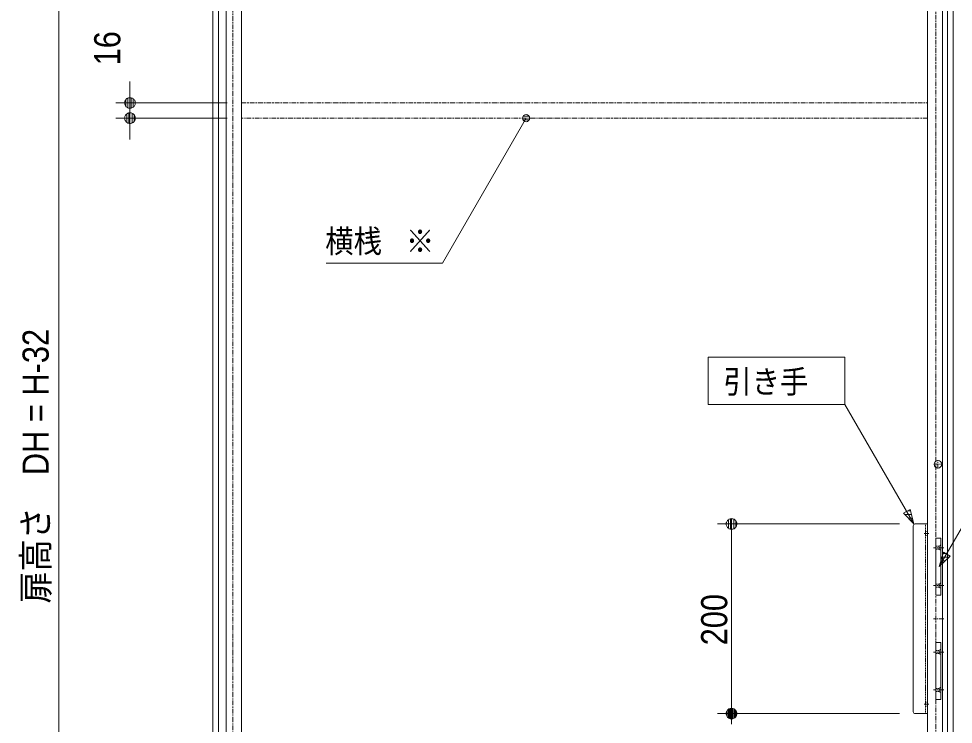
# Model space of a CAD drawing. Units: millimetres, scale not verified. Extents: x -4547 to 4547, y -2284 to 2284.
# Drawn here: x 153 to 1138, y -697 to 47 of the extents above; entities that cross this region are included whole.
import ezdxf
from ezdxf.enums import TextEntityAlignment as Align

# ---------------------------------------------------------------- set-up
doc = ezdxf.new("R2010")
doc.units = ezdxf.units.MM
doc.header["$LTSCALE"] = 20
for name, pattern in [('CHAIN1', [8, 5, -1, 1, -1]), ('DASHED1', [1.8, 1.2, -0.6]), ('DOUBLE_CHAIN1', [8.8, 5, -1, 0.6, -0.6, 0.6, -1])]:
    doc.linetypes.add(name, pattern=pattern)
for name, color, linetype, lineweight in [('0-0_2寸法-2', 7, 'Continuous', 9), ('0-1_0', 7, 'Continuous', 9), ('0-2_2寸法-1', 7, 'Continuous', 9), ('0-3_2寸法-3', 7, 'Continuous', 9), ('0-4_3一般', 7, 'Continuous', 9)]:
    doc.layers.add(name, color=color, linetype=linetype, lineweight=lineweight)
doc.styles.add('ＭＳ ゴシック', font='')
doc.styles.add('ＭＳ Ｐゴシック', font='')
doc.styles.get('ＭＳ ゴシック').set_extended_font_data('MS Gothic')
doc.styles.get('ＭＳ Ｐゴシック').set_extended_font_data('MS PGothic')

# ---------------------------------------------------------------- blocks, each defined once
blk = doc.blocks.new('_Dot')
at = {"layer": '0-1_0'}
for p, q in [((-10, 0), (-20, 0)), ((9.78, 2), (-9.78, 2)), ((7.99, 6), (-7.99, 6)), ((9.16, -3.98), (-9.16, -3.98)), ((6, -7.98), (-6, -7.98))]:
    blk.add_line(p, q, dxfattribs=at)
for points in [[(10, 0), (9.92, 1.25), (9.69, 2.49), (9.3, 3.68), (8.76, 4.82), (8.09, 5.88), (7.29, 6.85), (6.37, 7.71), (5.36, 8.44), (4.26, 9.05), (3.09, 9.51), (1.87, 9.82), (0.63, 9.98), (-0.63, 9.98), (-1.87, 9.82), (-3.09, 9.51), (-4.26, 9.05), (-5.36, 8.44), (-6.37, 7.71), (-7.29, 6.85), (-8.09, 5.88), (-8.76, 4.82), (-9.3, 3.68), (-9.69, 2.49), (-9.92, 1.25), (-10, 0), (0, 0)], [(-10, 0), (-9.92, -1.25), (-9.69, -2.49), (-9.3, -3.68), (-8.76, -4.82), (-8.09, -5.88), (-7.29, -6.85), (-6.37, -7.71), (-5.36, -8.44), (-4.26, -9.05), (-3.09, -9.51), (-1.87, -9.82), (-0.63, -9.98), (0.63, -9.98), (1.87, -9.82), (3.09, -9.51), (4.26, -9.05), (5.36, -8.44), (6.37, -7.71), (7.29, -6.85), (8.09, -5.88), (8.76, -4.82), (9.3, -3.68), (9.69, -2.49), (9.92, -1.25), (10, 0), (0, 0)]]:
    blk.add_lwpolyline(points, close=True, dxfattribs=at)
blk = doc.blocks.new('グループ-25')
at = {"layer": '0-4_3一般'}
for p, q in [((48730.7, -9760), (48730.7, -13680)), ((49030.7, -9720), (48770.7, -9720)), ((49030.7, -13720), (49030.7, -9720)), ((48770.7, -13720), (49030.7, -13720))]:
    blk.add_line(p, q, dxfattribs=at)
at = {"layer": '0-4_3一般', "linetype": 'DASHED1'}
for p, q in [((48990.7, -13720), (48990.7, -9720)), ((49030.7, -9880), (48990.7, -9880)), ((49030.7, -9960), (48990.7, -9960)), ((49030.7, -13480), (48990.7, -13480)), ((49030.7, -13560), (48990.7, -13560))]:
    blk.add_line(p, q, dxfattribs=at)
at = {"layer": '0-4_3一般', "linetype": 'CHAIN1'}
for p, q in [((49060.3, -9920), (48960.3, -9920)), ((49060.3, -13520), (48960.3, -13520))]:
    blk.add_line(p, q, dxfattribs=at)
at = {"layer": '0-4_3一般'}
for centre, start, end in [((48770.7, -9760), 90, 180), ((48770.7, -13680), 180, 270)]:
    blk.add_arc(centre, 40, start, end, dxfattribs=at)
blk = doc.blocks.new('グループ-26')
at = {"layer": '0-4_3一般'}
for p, q in [((34248.7, 14720), (34248.7, -31580)), ((34568.7, 14720), (34568.7, -31580)), ((49348.7, -31580), (49348.7, 14720)), ((49028.7, -840), (49028.7, 13660)), ((49028.7, -1160), (49028.7, -840)), ((49028.7, -15760), (49028.7, -1160))]:
    blk.add_line(p, q, dxfattribs=at)
at = {"layer": '0-4_3一般', "linetype": 'DOUBLE_CHAIN1'}
for p, q in [((34385.9, 13840), (34385.9, -30760)), ((49205.9, -30760), (49205.9, 13840))]:
    blk.add_line(p, q, dxfattribs=at)
blk = doc.blocks.new('グループ-27')
at = {"layer": '0-4_3一般', "linetype": 'DOUBLE_CHAIN1'}
for p, q in [((33968.7, -31920), (33968.7, 15080)), ((49568.7, -31920), (49568.7, 15080))]:
    blk.add_line(p, q, dxfattribs=at)
blk = doc.blocks.new('グループ-29')
at = {"layer": '0-4_3一般'}
for points in [[(33968.7, 15080), (33968.7, -31740), (34088.7, -31740), (34088.7, 15080)], [(49568.7, 15080), (49568.7, -31920), (49448.7, -31920), (49448.7, 15080)]]:
    blk.add_lwpolyline(points, close=True, dxfattribs=at)
blk = doc.blocks.new('グループ-30')
at = {"layer": '0-4_3一般'}
for p, q in [((49208.7, -10020), (49208.7, -11220)), ((49308.7, -10020), (49208.7, -10020)), ((49308.7, -11220), (49308.7, -10020)), ((49208.7, -11220), (49308.7, -11220))]:
    blk.add_line(p, q, dxfattribs=at)
at = {"layer": '0-4_3一般', "linetype": 'CHAIN1'}
for p, q in [((49376.1, -10220), (49156.1, -10220)), ((49376.1, -11020), (49156.1, -11020)), ((49376.1, -11720), (49156.1, -11720)), ((49376.1, -12420), (49156.1, -12420)), ((49376.1, -13220), (49156.1, -13220))]:
    blk.add_line(p, q, dxfattribs=at)
at = {"layer": '0-4_3一般', "linetype": 'DASHED1'}
for p, q in [((49278.7, -10190), (49278.7, -10250)), ((49278.7, -10990), (49208.7, -10990)), ((49208.7, -11050), (49278.7, -11050)), ((49278.7, -11050), (49308.7, -11080)), ((49278.7, -12390), (49208.7, -12390)), ((49208.7, -12450), (49278.7, -12450)), ((49278.7, -12450), (49308.7, -12480)), ((49278.7, -13190), (49278.7, -13250))]:
    blk.add_line(p, q, dxfattribs=at)
for points in [[(49308.7, -10160), (49278.7, -10190), (49208.7, -10190)], [(49208.7, -10250), (49278.7, -10250), (49308.7, -10280)], [(49308.7, -10960), (49278.7, -10990), (49278.7, -11050)], [(49308.7, -12360), (49278.7, -12390), (49278.7, -12450)], [(49308.7, -13160), (49278.7, -13190), (49208.7, -13190)], [(49208.7, -13250), (49278.7, -13250), (49308.7, -13280)]]:
    blk.add_lwpolyline(points, dxfattribs=at)
at = {"layer": '0-4_3一般'}
blk.add_lwpolyline([(49208.7, -13420), (49308.7, -13420), (49308.7, -12220), (49208.7, -12220)], close=True, dxfattribs=at)
blk = doc.blocks.new('グループ-33')
at = {"layer": '0-4_3一般', "linetype": 'CHAIN1'}
for p, q in [((49160.7, -8460), (49336.7, -8460)), ((49248.7, -8548), (49248.7, -8372))]:
    blk.add_line(p, q, dxfattribs=at)
at = {"layer": '0-4_3一般'}
blk.add_circle((49248.7, -8460), 80, dxfattribs=at)
blk = doc.blocks.new('グループ-34')
at = {"layer": '0-4_3一般'}
for name in ['グループ-27', 'グループ-29', 'グループ-26', 'グループ-33', 'グループ-25', 'グループ-30']:
    blk.add_blockref(name, (0, 0), dxfattribs=at)
blk = doc.blocks.new('グループ-109')
at = {"layer": '0-4_3一般', "linetype": 'DOUBLE_CHAIN1'}
for points in [[(49028.7, -1160), (34568.7, -1160), (34568.7, -840), (49028.7, -840)], [(49028.7, -16080), (34568.7, -16080), (34568.7, -15760), (49028.7, -15760)]]:
    blk.add_lwpolyline(points, close=True, dxfattribs=at)
blk = doc.blocks.new('グループ-111')
at = {"layer": '0-4_3一般'}
blk.add_blockref('グループ-109', (0, 0), dxfattribs=at)

msp = doc.modelspace()

# ---------------------------------------------------------------- linework, layer by layer
at = {"layer": '0-0_2寸法-2'}
for p, q in [((270.31, -30.74), (270.31, -19.49)), ((372.81, -42), (255.31, -42)), ((270.31, -58), (270.31, -42)), ((372.81, -58), (255.31, -58)), ((270.31, -69.26), (270.31, -80.51))]:
    msp.add_line(p, q, dxfattribs=at)
at = {"layer": '0-2_2寸法-1'}
for p, q in [((195.31, 724.74), (195.31, -1570.74)), ((1081.41, -486), (889.38, -486)), ((904.38, -497.26), (904.38, -674.74)), ((1081.41, -686), (889.38, -686)), ((1081.41, -686), (889.38, -686))]:
    msp.add_line(p, q, dxfattribs=at)
at = {"layer": '0-3_2寸法-3'}
for p, q in [((690.82, -55.76), (684.81, -55.76)), ((691.13, -59.76), (684.5, -59.76)), ((1123.31, -531), (1241.44, -326.4)), ((1096.41, -486), (1023.66, -360)), ((1092.92, -472), (1090.25, -472)), ((1092.92, -472), (1090.25, -472)), ((1093.92, -476), (1086.75, -476)), ((1094.91, -480), (1090.62, -480)), ((1095.91, -484), (1094.48, -484)), ((1133.67, -521), (1126.18, -521)), ((1129.58, -517), (1127.33, -517)), ((1125.38, -529), (1123.88, -529)), ((1129.52, -525), (1125.03, -525))]:
    msp.add_line(p, q, dxfattribs=at)
msp.add_lwpolyline([(477.16, -210.84), (599.57, -210.84), (687.81, -58)], dxfattribs=at)
for points in [[(1023.66, -360), (879.77, -360), (879.77, -310), (1023.66, -310)], [(1092.6, -470.7), (1096.41, -486), (1085.46, -474.66)], [(1092.6, -470.7), (1096.41, -486), (1085.46, -474.66)], [(1134.65, -520.05), (1123.31, -531), (1127.66, -515.84)], [(1134.65, -520.05), (1123.31, -531), (1127.66, -515.84)]]:
    msp.add_lwpolyline(points, close=True, dxfattribs=at)
msp.add_circle((687.81, -58), 3.75, dxfattribs=at)
msp.add_circle((687.81, -58), 3.75, dxfattribs=at)

# ---------------------------------------------------------------- block references
at = {"layer": '0-0_2寸法-2', "xscale": 0.5627563, "yscale": 0.5627563}
for p, rotation in [((270.31, -42), 270), ((270.31, -58), 90)]:
    msp.add_blockref('_Dot', p, dxfattribs=dict(at, rotation=rotation))
at = {"layer": '0-2_2寸法-1', "xscale": 0.5627563, "yscale": 0.5627563}
for p, rotation in [((904.38, -486), 90), ((904.38, -686), 270), ((904.38, -686), 90)]:
    msp.add_blockref('_Dot', p, dxfattribs=dict(at, rotation=rotation))
at = {"layer": '0-4_3一般', "xscale": 0.05, "yscale": 0.05}
for name in ['グループ-34', 'グループ-111']:
    msp.add_blockref(name, (-1340.62, 0), dxfattribs=at)

# ---------------------------------------------------------------- texts
at = {"layer": '0-0_2寸法-2', "style": 'ＭＳ Ｐゴシック', "width": 0.9}
msp.add_text('16', height=27.57, rotation=90, dxfattribs=at).set_placement((268.45, -2.37), align=Align.BOTTOM_LEFT)
at = {"layer": '0-2_2寸法-1', "style": 'ＭＳ Ｐゴシック', "width": 0.9}
for s, p in [('扉高さ\u3000DH = H-32', (192.97, -569.89)), ('200', (908.1, -613.96))]:
    msp.add_text(s, height=27.57, rotation=90, dxfattribs=at).set_placement(p, align=Align.BOTTOM_LEFT)
at = {"layer": '0-3_2寸法-3', "style": 'ＭＳ ゴシック', "width": 0.9}
for s, p in [('横桟', (476.15, -207.21)), ('※', (561.16, -207.21)), ('引き手', (895.74, -355.44))]:
    msp.add_text(s, height=24.34, dxfattribs=at).set_placement(p, align=Align.BOTTOM_LEFT)

doc.saveas('drawing.dxf')
